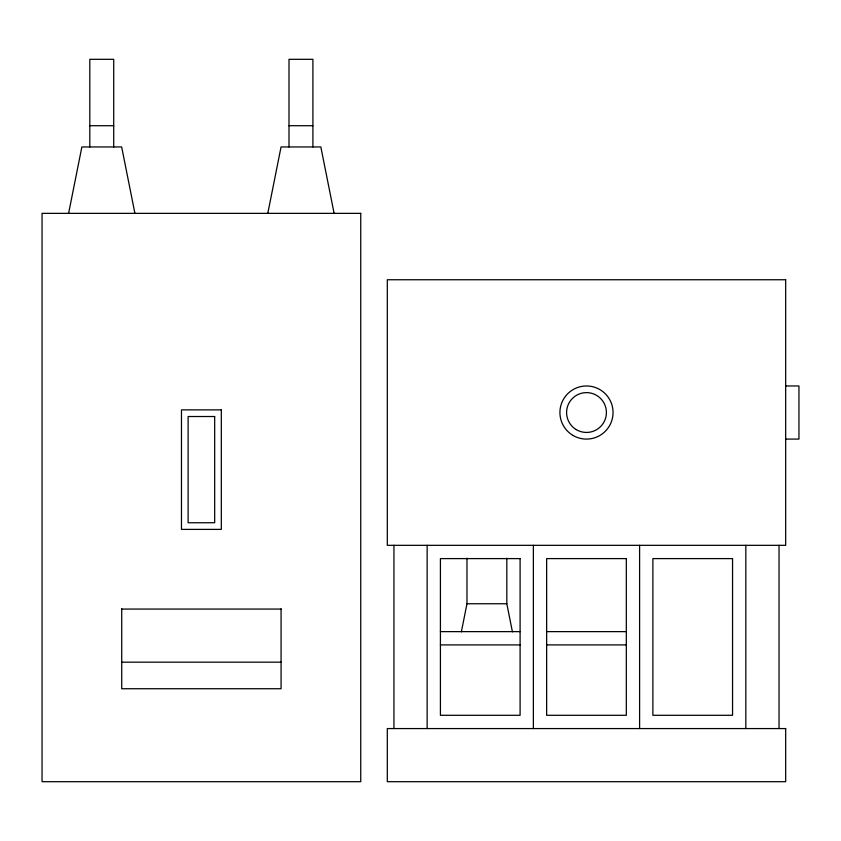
<?xml version="1.0" encoding="UTF-8"?>
<svg xmlns="http://www.w3.org/2000/svg" width="841" height="841" viewBox="0 0 841 841"><rect width="100%" height="100%" fill="white"/><g stroke="black" fill="none" stroke-linecap="round" stroke-linejoin="round"><path stroke-width="1.26" d="M68.605 213.351L81.871 146.954L121.661 146.954L134.917 213.351M267.795 213.351L281.052 146.954L320.841 146.954L334.108 213.351M461.362 631.843L466.976 603.754L466.976 558.182M89.808 125.708L113.714 125.708M288.999 125.708L312.905 125.708M785.673 385.977L798.95 385.977L798.95 439.086L785.673 439.086M466.976 603.754L506.818 603.754L512.432 631.843M121.724 609.063L281.073 609.063M440.421 631.633L520.095 631.633M546.65 631.633L626.324 631.633M440.421 644.91L520.095 644.91M546.65 644.91L626.324 644.91M121.724 662.172L281.073 662.172M779.029 545.325L779.029 728.569M745.83 545.325L745.83 728.569M639.602 545.325L639.602 728.569M533.373 545.325L533.373 728.569M506.818 558.182L506.818 603.754M427.144 545.325L427.144 728.569M393.945 545.325L393.945 728.569M312.905 146.954L312.905 59.312L288.999 59.312L288.999 146.954M281.073 608.8L281.073 688.737L121.724 688.737L121.724 608.8M113.714 146.954L113.714 59.312L89.808 59.312L89.808 146.954M360.747 213.351L42.05 213.351L42.05 781.688L360.747 781.688L360.747 213.351M785.673 279.748L387.302 279.748L387.302 545.325L785.673 545.325L785.673 279.748M221.32 409.872L181.477 409.872L181.477 529.388L221.32 529.388L221.32 409.872M214.676 416.516L188.121 416.516L188.121 522.745L214.676 522.745L214.676 416.516M520.095 558.603L440.421 558.603L440.421 715.292L520.095 715.292L520.095 558.603M626.324 558.603L546.65 558.603L546.65 715.292L626.324 715.292L626.324 558.603M732.553 558.603L652.879 558.603L652.879 715.292L732.553 715.292L732.553 558.603M785.673 728.569L387.302 728.569L387.302 781.688L785.673 781.688L785.673 728.569M576.285 429.635A19.921 19.921 0 0 0 606.403 412.815A19.921 19.921 0 0 0 576.779 395.144A19.921 19.921 0 0 0 576.285 429.635M573.205 435.533A26.555 26.555 0 0 0 613.047 412.532A26.555 26.555 0 0 0 573.205 389.53A26.555 26.555 0 0 0 573.205 435.533"/></g></svg>
